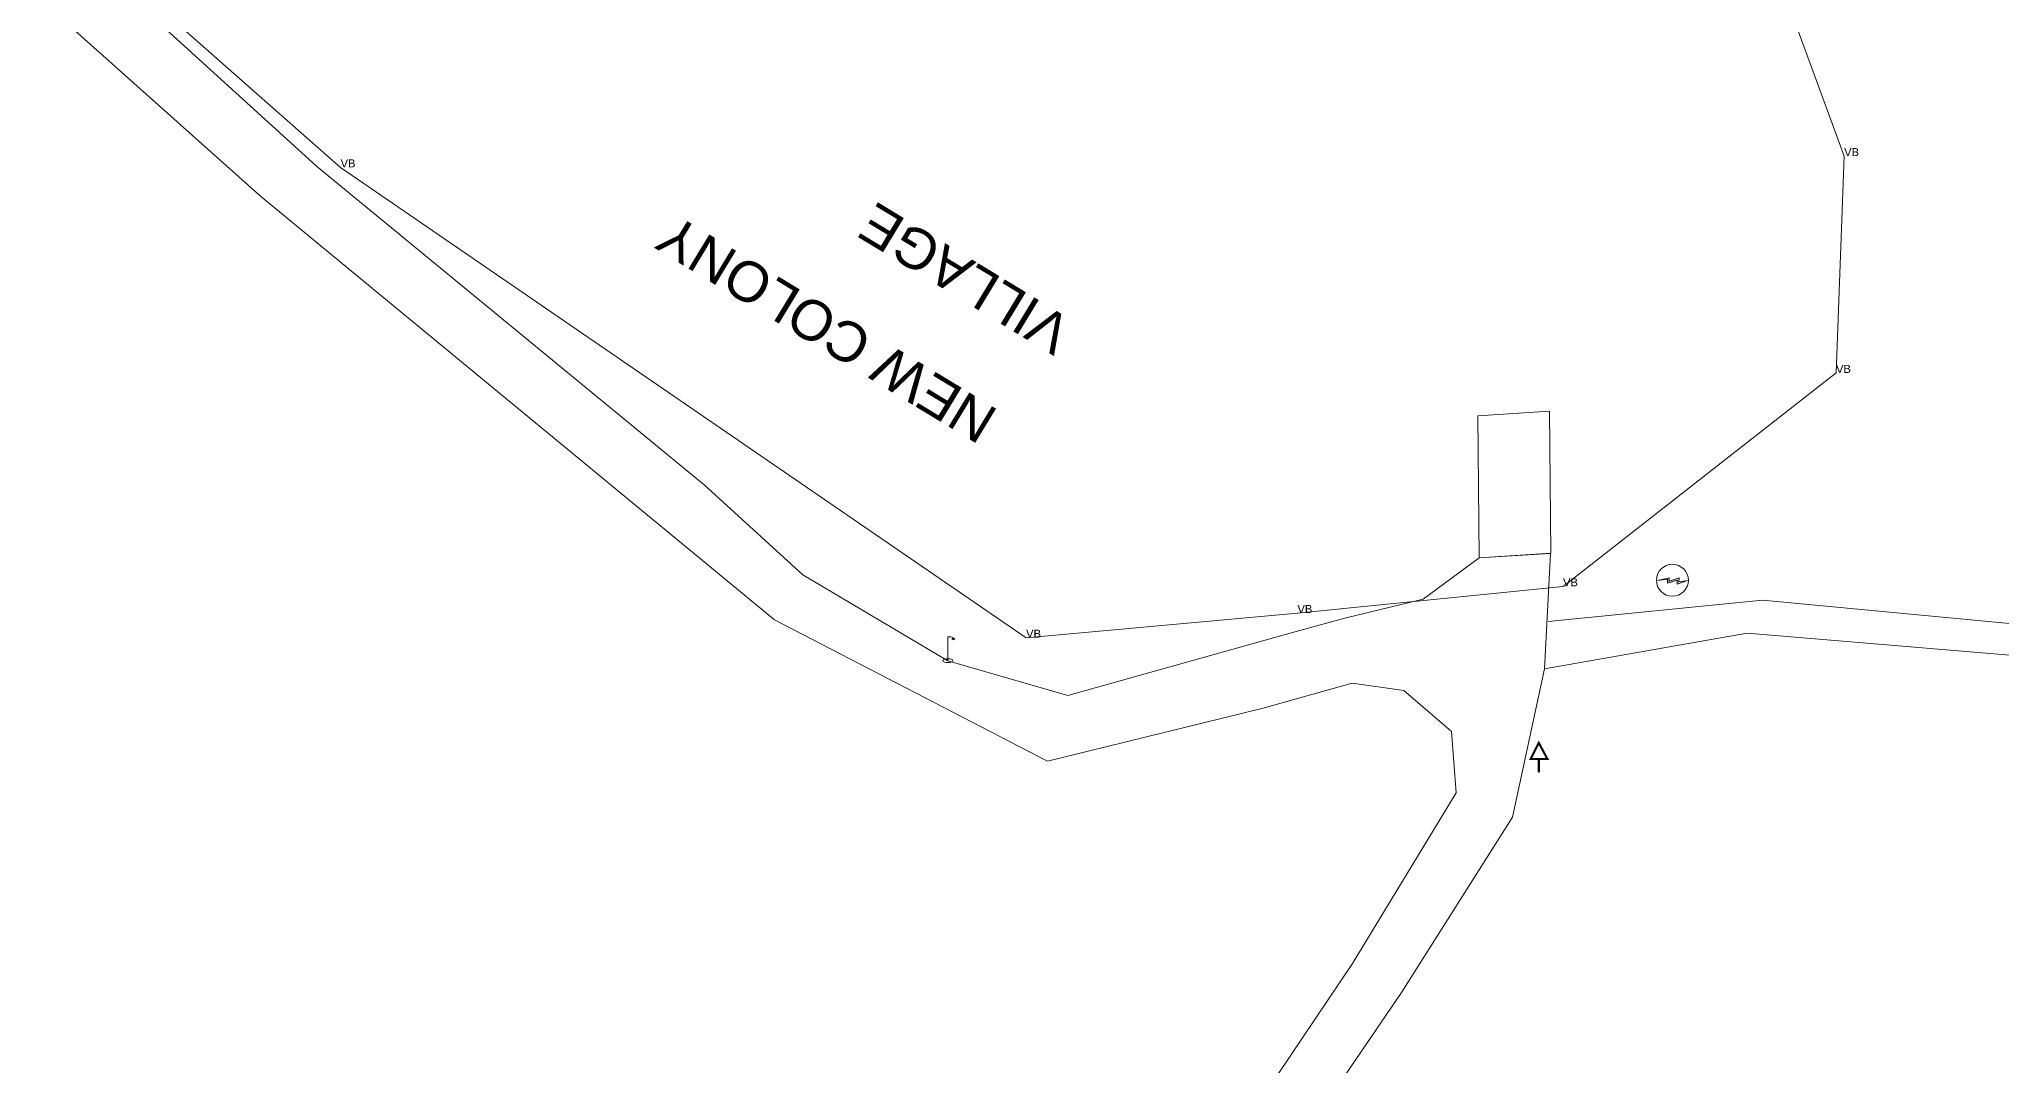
# Model space of a CAD drawing. Header units: metres. Extents: x 593168 to 611286, y 3401475 to 3412398.
# Drawn here: x 594772.3 to 594895, y 3411473.1 to 3411537.3 of the extents above; entities that cross this region are included whole.
import ezdxf

# ---------------------------------------------------------------- set-up
doc = ezdxf.new("R2010")
doc.units = ezdxf.units.M
doc.header["$MEASUREMENT"] = 0
for name, color, linetype, lineweight in [('Cart Track', 34, 'Continuous', 0), ('Electric Pole', 251, 'Continuous', 0), ('Lamp_Post', 251, 'Continuous', 0), ('Residential building Katcha', 251, 'Continuous', 0), ('Sign Board', 251, 'Continuous', 0), ('Subroad Edge', 34, 'Continuous', 0), ('Village Area', 251, 'Continuous', 0), ('Village Area text', 251, 'Continuous', 0), ('Village Name', 7, 'Continuous', 0)]:
    doc.layers.add(name, color=color, linetype=linetype, lineweight=lineweight)
doc.styles.get("Standard").update_dxf_attribs({"font": 'arial_0.ttf'})
doc.styles.add('Vill txt', font='arial_0.ttf', dxfattribs={"height": 3})

# ---------------------------------------------------------------- blocks, each defined once
blk = doc.blocks.new('EP')
blk.add_hatch(color=8).paths.add_polyline_path([(-0.21, -0.05), (-0.21, 0.16), (-0.93, -0.01), (-0.31, 0.07), (-0.31, -0.19), (0.31, 0), (0.31, -0.24), (0.94, -0.01), (0.41, -0.1), (0.43, 0.15)])
at = {"color": 8}
for p, q in [((-0.93, -0.01), (-0.21, 0.16)), ((-0.31, 0.07), (-0.93, -0.01)), ((-0.31, -0.19), (-0.31, 0.07)), ((0.31, 0), (-0.31, -0.19)), ((-0.21, 0.16), (-0.21, -0.05)), ((-0.21, -0.05), (0.43, 0.15)), ((0.31, -0.24), (0.31, 0)), ((0.43, 0.15), (0.41, -0.1)), ((0.94, -0.01), (0.31, -0.24)), ((0.41, -0.1), (0.94, -0.01))]:
    blk.add_line(p, q, dxfattribs=at)
blk.add_circle((0, 0), 1, dxfattribs=at)
blk = doc.blocks.new('LP')
for points in [[(0, 0), (0, 1.5)], [(0.25, 1.35), (0.44, 1.35)]]:
    blk.add_lwpolyline(points)
for centre, radius, start, end in [((0.07, 0.99), 0.519, 57.6425, 97.3165), ((0.34, 1.33), 0.094, 11.7012, 168.0476)]:
    blk.add_arc(centre, radius, start, end)
blk.add_ellipse((0.35, 1.36), major_axis=(0.0017, 0.0438), ratio=0.461056, start_param=1.74022, end_param=4.575836)
at = {"extrusion": (0, 0, -1)}
blk.add_ellipse((0, 0.01), major_axis=(0.308, 0), ratio=0.400495, dxfattribs=at)
blk = doc.blocks.new('TSB')
at = {"const_width": 0.132}
blk.add_lwpolyline([(-0.51, 0.84), (0.54, 0.84), (0, 1.85)], close=True, dxfattribs=at)
at = {"const_width": 0.142}
blk.add_lwpolyline([(0, 0.84), (0, 0)], dxfattribs=at)

msp = doc.modelspace()

# ---------------------------------------------------------------- linework, layer by layer
at = {"layer": 'Cart Track'}
for points in [[(594866.646, 3411500.8857, 256.177), (594880.0358, 3411502.2106, 255.9681), (594927.6919, 3411497.7095, 255.9681), (594951.7755, 3411494.6922, 256.15), (594964.7309, 3411481.2421, 256.0951), (594964.731, 3411481.242, 256.095)], [(594963.111, 3411481.196, 256.007), (594963.1115, 3411481.1955, 256.0071), (594951.2269, 3411492.9288, 256.0801), (594928.3468, 3411496.0212, 256.0521), (594879.0772, 3411500.1616, 255.9761), (594866.4203, 3411497.9304, 256.269)]]:
    msp.add_polyline3d(points, dxfattribs=at)
at = {"layer": 'Residential building Katcha'}
msp.add_polyline3d([(594866.8104, 3411505.1598, 256.138), (594862.3359, 3411504.87, 256.134), (594862.2609, 3411513.7342, 256.264), (594866.7353, 3411514.024, 256.264)], close=True, dxfattribs=at)
at = {"layer": 'Subroad Edge'}
for points in [[(594813.9014, 3411509.4366, 255.9341), (594789.6665, 3411529.3454, 256.0081), (594758.69, 3411557.5008, 255.9401), (594725.1112, 3411589.8015, 255.7212), (594699.4024, 3411619.8301, 255.8501)], [(594854.427, 3411479.5024, 256.268), (594860.9046, 3411490.1786, 256.17), (594860.5995, 3411494, 256.1121), (594857.6328, 3411496.5744, 256.0761), (594854.3911, 3411497.0303, 256.0931), (594848.8312, 3411495.4595, 256.134), (594835.3637, 3411492.1586, 256.204), (594818.2892, 3411500.9936, 256.0461), (594811.4196, 3411506.6513, 256.0521), (594786.1823, 3411527.4732, 256.0041), (594757.9473, 3411552.649, 255.9151), (594724.435, 3411586.0676, 255.6832), (594696.525, 3411617.4118, 255.7522)], [(594813.9014, 3411509.4366, 255.9341), (594820.0701, 3411503.7953, 256.0181), (594829.1307, 3411498.4273, 255.4602), (594836.6335, 3411496.2526, 256.0891), (594850.6661, 3411500.1955, 256.0621), (594853.9317, 3411501.0866, 256.0921), (594858.8401, 3411502.2772, 256.124), (594862.3289, 3411504.8591, 256.136), (594866.7961, 3411505.1312, 256.135), (594866.4203, 3411497.9304, 256.269), (594864.4132, 3411488.6647, 256.288), (594857.4827, 3411477.6931, 256.251)], [(594854.427, 3411479.5024, 256.268), (594831.0478, 3411444.7671, 256.401), (594819.3203, 3411427.6456, 256.443), (594811.4955, 3411416.3075, 256.402), (594803.4007, 3411404.6977, 256.6379), (594799.0332, 3411399.4553, 256.9038), (594743.4914, 3411433.5636, 256.252)], [(594816.436, 3411381.1749, 258.3504), (594807.7766, 3411387.5793, 256.458), (594802.2157, 3411392.8159, 257.1497), (594807.1899, 3411401.9285, 256.6589), (594814.1851, 3411414.3517, 256.379), (594821.8992, 3411425.4353, 256.415), (594833.7397, 3411442.8421, 256.379), (594857.4827, 3411477.6931, 256.251)]]:
    msp.add_polyline3d(points, dxfattribs=at)
at = {"layer": 'Village Area'}
for points in [[(594834.0213, 3411499.8716, 255.8631), (594791.1794, 3411529.2647, 255.9061), (594781.5183, 3411537.7524, 256.1091), (594758.1943, 3411560.1273, 255.8871), (594727.0379, 3411590.9689, 255.7891), (594699.9894, 3411620.6516, 255.7412)], [(594834.0213, 3411499.8716, 255.8631), (594850.9787, 3411501.4124, 256.0061), (594867.5775, 3411503.0819, 256.162), (594884.6393, 3411516.423, 255.4103), (594885.1459, 3411529.9724, 255.4522), (594874.118, 3411560.0099, 255.4792)]]:
    msp.add_polyline3d(points, dxfattribs=at)

# ---------------------------------------------------------------- block references
at = {"layer": 'Electric Pole', "xscale": 0.9997078269980546, "yscale": 0.9997078269980546, "zscale": 0.9997078269980546}
msp.add_blockref('EP', (594874.4105, 3411503.4623, 254.7405), dxfattribs=at)
at = {"layer": 'Lamp_Post', "xscale": 0.9997078269980546, "yscale": 0.9997078269980546, "zscale": 0.9997078269980546}
msp.add_blockref('LP', (594829.1307, 3411498.4273, 255.4602), dxfattribs=at)
at = {"layer": 'Sign Board', "xscale": 0.9997078269980546, "yscale": 0.9997078269980546, "zscale": 0.9997078269980546}
msp.add_blockref('TSB', (594866.0617, 3411491.4528, 256.251), dxfattribs=at)

# ---------------------------------------------------------------- texts
at = {"layer": 'Village Area text'}
for p in [(594885.146, 3411529.972, 255.452), (594791.179, 3411529.265, 255.906), (594884.639, 3411516.423, 255.41), (594867.578, 3411503.082, 256.162), (594850.979, 3411501.412, 256.006), (594834.021, 3411499.872, 255.863)]:
    msp.add_text('VB', height=0.5, dxfattribs=at).set_placement(p)
at = {"layer": 'Village Name', "style": 'Vill txt'}
for s, p in [('VILLAGE', (594837.0741, 3411519.6018, 156.3202)), ('NEW COLONY', (594832.3836, 3411514.0395, 156.3202))]:
    msp.add_text(s, height=2.5, rotation=148.718795, dxfattribs=at).set_placement(p)

doc.saveas('drawing.dxf')
